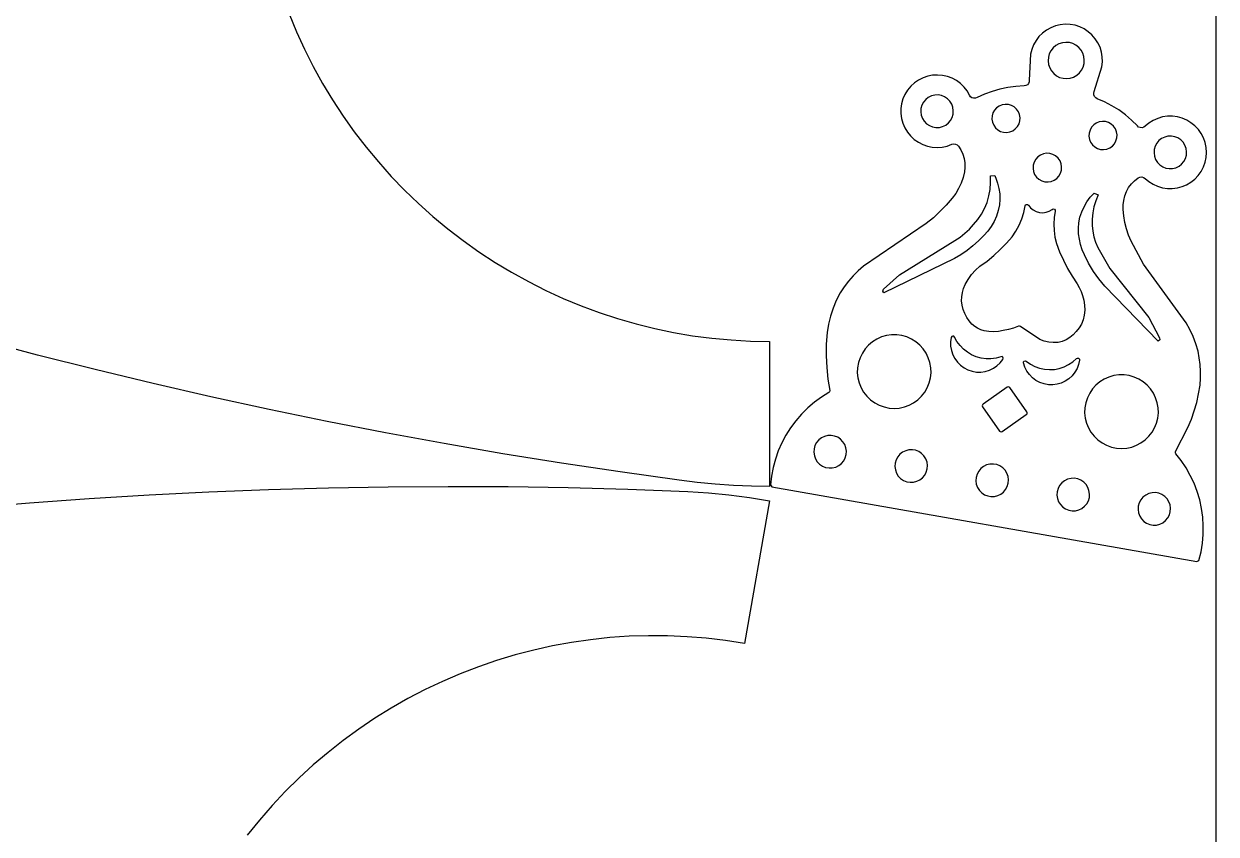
# Model space of a CAD drawing. Extents: x 0 to 1250, y 0 to 2500.
# Drawn here: x 1184.2 to 1250, y 558.4 to 603.1 of the extents above; entities that cross this region are included whole.
import ezdxf

# ---------------------------------------------------------------- set-up
doc = ezdxf.new("R2010")
doc.units = 0
doc.layers.get('0').update_dxf_attribs({"linetype": 'CONTINUOUS', "lineweight": 25})

msp = doc.modelspace()

# ---------------------------------------------------------------- linework, layer by layer
for points in [[(0, 0), (1250, 0), (1250, 2500), (0, 2500)], [(1225.48, 577.532), (1248.94, 573.396), (1249.05, 573.467), (1249.17, 573.937), (1249.24, 574.413), (1249.29, 574.894), (1249.29, 575.376), (1249.26, 575.858), (1249.19, 576.336), (1249.09, 576.808), (1248.95, 577.27), (1248.78, 577.721), (1248.57, 578.158), (1248.34, 578.578), (1248.07, 578.979), (1247.77, 579.358), (1247.75, 579.414), (1247.76, 579.473), (1248.44, 580.808), (1248.63, 581.257), (1248.79, 581.717), (1248.93, 582.185), (1249.03, 582.66), (1249.11, 583.141), (1249.14, 583.52), (1249.14, 583.899), (1249.12, 584.278), (1249.07, 584.654), (1249, 585.026), (1248.88, 585.432), (1248.73, 585.828), (1248.55, 586.212), (1248.35, 586.584), (1245.99, 589.831), (1245.31, 591.091), (1245.17, 591.427), (1245.05, 591.771), (1244.96, 592.124), (1244.9, 592.482), (1244.86, 592.843), (1244.86, 593.096), (1244.9, 593.346), (1244.96, 593.591), (1245.05, 593.827), (1245.17, 594.049), (1245.32, 594.252), (1245.5, 594.432), (1245.7, 594.588), (1245.79, 594.631), (1245.9, 594.64), (1245.99, 594.614), (1246.08, 594.556), (1246.29, 594.38), (1246.52, 594.233), (1246.77, 594.12), (1247.04, 594.042), (1247.31, 594.001), (1247.58, 593.998), (1247.86, 594.032), (1248.12, 594.104), (1248.37, 594.211), (1248.61, 594.352), (1248.82, 594.524), (1249.01, 594.723), (1249.17, 594.947), (1249.3, 595.19), (1249.39, 595.449), (1249.45, 595.718), (1249.47, 595.992), (1249.45, 596.266), (1249.39, 596.535), (1249.3, 596.794), (1249.18, 597.038), (1249.02, 597.262), (1248.83, 597.462), (1248.61, 597.634), (1248.38, 597.776), (1248.13, 597.884), (1247.86, 597.956), (1247.59, 597.991), (1247.31, 597.989), (1247.04, 597.948), (1246.78, 597.871), (1246.53, 597.759), (1246.29, 597.613), (1246.08, 597.437), (1246, 597.382), (1245.91, 597.355), (1245.81, 597.36), (1245.72, 597.394), (1245.65, 597.456), (1245.33, 597.775), (1244.99, 598.068), (1244.63, 598.334), (1244.24, 598.571), (1243.84, 598.777), (1243.43, 598.951), (1243.35, 599.002), (1243.29, 599.076), (1243.25, 599.166), (1243.25, 599.262), (1243.27, 599.355), (1243.69, 600.722), (1243.72, 600.993), (1243.71, 601.266), (1243.67, 601.535), (1243.59, 601.796), (1243.47, 602.043), (1243.32, 602.272), (1243.14, 602.478), (1242.94, 602.658), (1242.71, 602.809), (1242.47, 602.927), (1242.21, 603.011), (1241.94, 603.058), (1241.66, 603.068), (1241.39, 603.041), (1241.13, 602.978), (1240.87, 602.879), (1240.63, 602.746), (1240.42, 602.582), (1240.22, 602.389), (1240.06, 602.173), (1239.92, 601.935), (1239.82, 601.682), (1239.75, 601.417), (1239.68, 599.988), (1239.68, 599.892), (1239.64, 599.803), (1239.58, 599.73), (1239.49, 599.682), (1239.4, 599.662), (1238.95, 599.636), (1238.5, 599.577), (1238.06, 599.485), (1237.63, 599.36), (1237.21, 599.204), (1236.8, 599.016), (1236.71, 598.984), (1236.61, 598.982), (1236.52, 599.011), (1236.44, 599.068), (1236.39, 599.147), (1236.25, 599.385), (1236.08, 599.601), (1235.88, 599.793), (1235.66, 599.955), (1235.42, 600.086), (1235.16, 600.182), (1234.89, 600.242), (1234.62, 600.265), (1234.35, 600.25), (1234.08, 600.198), (1233.82, 600.109), (1233.57, 599.985), (1233.34, 599.829), (1233.14, 599.643), (1232.97, 599.432), (1232.82, 599.198), (1232.71, 598.947), (1232.63, 598.683), (1232.6, 598.41), (1232.6, 598.136), (1232.63, 597.863), (1232.71, 597.599), (1232.81, 597.346), (1232.96, 597.112), (1233.13, 596.899), (1233.33, 596.711), (1233.56, 596.553), (1233.8, 596.428), (1234.06, 596.337), (1234.33, 596.283), (1234.6, 596.266), (1234.88, 596.286), (1235.15, 596.344), (1235.41, 596.439), (1235.5, 596.464), (1235.61, 596.454), (1235.7, 596.41), (1235.77, 596.338), (1235.91, 596.128), (1236.01, 595.902), (1236.08, 595.664), (1236.12, 595.418), (1236.13, 595.168), (1236.11, 594.921), (1236.03, 594.606), (1235.92, 594.301), (1235.78, 594.008), (1235.62, 593.73), (1235.42, 593.471), (1235.1, 593.087), (1234.75, 592.724), (1234.39, 592.384), (1234, 592.069), (1230.54, 589.718), (1230.24, 589.458), (1229.96, 589.179), (1229.7, 588.88), (1229.46, 588.565), (1229.25, 588.233), (1229.03, 587.822), (1228.85, 587.395), (1228.71, 586.954), (1228.6, 586.502), (1228.53, 586.043), (1228.48, 585.401), (1228.47, 584.757), (1228.5, 584.114), (1228.56, 583.474), (1228.67, 582.839), (1228.66, 582.779), (1228.62, 582.735), (1228.21, 582.48), (1227.82, 582.196), (1227.45, 581.882), (1227.11, 581.543), (1226.79, 581.178), (1226.5, 580.79), (1226.25, 580.382), (1226.02, 579.956), (1225.83, 579.514), (1225.67, 579.058), (1225.54, 578.592), (1225.45, 578.118), (1225.4, 577.638)], [(1242.71, 600.896), (1242.72, 601.091), (1242.7, 601.286), (1242.64, 601.472), (1242.54, 601.643), (1242.42, 601.792), (1242.26, 601.913), (1242.09, 602.001), (1241.9, 602.054), (1241.7, 602.069), (1241.51, 602.046), (1241.32, 601.985), (1241.15, 601.888), (1241, 601.761), (1240.88, 601.607), (1240.79, 601.432), (1240.74, 601.243), (1240.72, 601.047), (1240.75, 600.853), (1240.81, 600.667), (1240.91, 600.496), (1241.03, 600.347), (1241.19, 600.226), (1241.36, 600.137), (1241.55, 600.084), (1241.75, 600.069), (1241.94, 600.093), (1242.13, 600.154), (1242.3, 600.25), (1242.45, 600.378), (1242.57, 600.532), (1242.66, 600.707)], [(1235.48, 598.109), (1235.49, 598.297), (1235.46, 598.483), (1235.4, 598.66), (1235.3, 598.819), (1235.17, 598.955), (1235.01, 599.06), (1234.84, 599.131), (1234.65, 599.163), (1234.47, 599.157), (1234.28, 599.111), (1234.11, 599.029), (1233.97, 598.913), (1233.84, 598.769), (1233.76, 598.603), (1233.7, 598.422), (1233.69, 598.234), (1233.72, 598.048), (1233.78, 597.871), (1233.88, 597.711), (1234.01, 597.576), (1234.17, 597.471), (1234.34, 597.4), (1234.53, 597.368), (1234.72, 597.374), (1234.9, 597.42), (1235.07, 597.502), (1235.22, 597.618), (1235.34, 597.762), (1235.43, 597.928)], [(1239.16, 597.734), (1239.18, 597.908), (1239.15, 598.08), (1239.08, 598.241), (1238.98, 598.384), (1238.85, 598.501), (1238.7, 598.586), (1238.53, 598.635), (1238.36, 598.646), (1238.19, 598.618), (1238.03, 598.553), (1237.88, 598.453), (1237.77, 598.323), (1237.68, 598.172), (1237.63, 598.004), (1237.62, 597.831), (1237.65, 597.659), (1237.72, 597.497), (1237.82, 597.355), (1237.94, 597.238), (1238.1, 597.152), (1238.26, 597.103), (1238.44, 597.092), (1238.61, 597.121), (1238.77, 597.186), (1238.91, 597.286), (1239.03, 597.415), (1239.12, 597.567)], [(1244.52, 596.79), (1244.53, 596.964), (1244.5, 597.136), (1244.44, 597.297), (1244.34, 597.44), (1244.21, 597.557), (1244.06, 597.642), (1243.89, 597.691), (1243.72, 597.702), (1243.54, 597.674), (1243.38, 597.608), (1243.24, 597.508), (1243.12, 597.379), (1243.04, 597.227), (1242.99, 597.06), (1242.98, 596.886), (1243.01, 596.714), (1243.07, 596.553), (1243.17, 596.41), (1243.3, 596.293), (1243.45, 596.208), (1243.62, 596.159), (1243.79, 596.148), (1243.97, 596.176), (1244.13, 596.242), (1244.27, 596.342), (1244.39, 596.471), (1244.47, 596.623)], [(1248.36, 595.838), (1248.37, 596.026), (1248.34, 596.212), (1248.28, 596.389), (1248.18, 596.549), (1248.05, 596.684), (1247.89, 596.789), (1247.72, 596.86), (1247.53, 596.893), (1247.34, 596.886), (1247.16, 596.84), (1246.99, 596.758), (1246.84, 596.642), (1246.72, 596.498), (1246.63, 596.332), (1246.58, 596.151), (1246.57, 595.963), (1246.6, 595.777), (1246.66, 595.6), (1246.76, 595.441), (1246.89, 595.305), (1247.05, 595.2), (1247.22, 595.13), (1247.41, 595.097), (1247.59, 595.103), (1247.78, 595.149), (1247.95, 595.231), (1248.09, 595.347), (1248.22, 595.491), (1248.3, 595.658)], [(1241.46, 595.013), (1241.47, 595.19), (1241.44, 595.365), (1241.38, 595.53), (1241.28, 595.675), (1241.14, 595.795), (1240.99, 595.881), (1240.82, 595.932), (1240.64, 595.943), (1240.47, 595.914), (1240.3, 595.847), (1240.16, 595.745), (1240.04, 595.614), (1239.95, 595.459), (1239.9, 595.288), (1239.89, 595.111), (1239.92, 594.936), (1239.98, 594.771), (1240.09, 594.626), (1240.22, 594.507), (1240.37, 594.42), (1240.54, 594.37), (1240.72, 594.359), (1240.9, 594.387), (1241.06, 594.454), (1241.21, 594.556), (1241.32, 594.688), (1241.41, 594.843)], [(1237.78, 594.713), (1237.86, 594.509), (1237.93, 594.3), (1238, 594.005), (1238.05, 593.704), (1238.06, 593.4), (1238.04, 593.096), (1237.97, 592.78), (1237.87, 592.473), (1237.74, 592.178), (1237.58, 591.899), (1237.39, 591.637), (1237.17, 591.397), (1236.88, 591.104), (1236.57, 590.83), (1236.25, 590.576), (1235.91, 590.343), (1235.55, 590.133), (1231.66, 588.237), (1231.6, 588.339), (1231.64, 588.44), (1232.52, 589.241), (1235.57, 591.129), (1235.86, 591.32), (1236.13, 591.532), (1236.38, 591.763), (1236.61, 592.011), (1236.84, 592.287), (1237.05, 592.583), (1237.22, 592.899), (1237.35, 593.23), (1237.46, 593.587), (1237.52, 593.952), (1237.55, 594.322), (1237.54, 594.693)], [(1242.48, 592.411), (1242.58, 592.707), (1242.71, 592.992), (1242.87, 593.262), (1243.05, 593.514), (1243.26, 593.746), (1243.48, 593.646), (1243.35, 593.325), (1243.25, 592.993), (1243.19, 592.654), (1243.16, 592.309), (1243.16, 591.964), (1243.19, 591.648), (1243.25, 591.337), (1243.34, 591.033), (1243.46, 590.737), (1244.13, 589.59), (1246.28, 586.875), (1246.88, 585.753), (1246.89, 585.642), (1246.79, 585.57), (1243.85, 588.606), (1243.52, 589.004), (1243.22, 589.426), (1242.96, 589.87), (1242.73, 590.333), (1242.61, 590.612), (1242.52, 590.901), (1242.45, 591.198), (1242.41, 591.499), (1242.4, 591.802), (1242.42, 592.105)], [(1241.01, 592.869), (1241.07, 592.854), (1241.11, 592.809), (1241.11, 592.749), (1241.06, 592.394), (1241.04, 592.036), (1241.05, 591.677), (1241.1, 591.321), (1241.18, 590.971), (1241.36, 590.5), (1241.57, 590.039), (1241.8, 589.591), (1242.05, 589.157), (1242.33, 588.738), (1242.44, 588.53), (1242.54, 588.315), (1242.62, 588.092), (1242.7, 587.829), (1242.74, 587.558), (1242.75, 587.284), (1242.72, 587.011), (1242.65, 586.745), (1242.56, 586.515), (1242.43, 586.299), (1242.28, 586.1), (1242.11, 585.921), (1241.92, 585.769), (1241.72, 585.646), (1241.5, 585.556), (1241.27, 585.501), (1241.01, 585.489), (1240.76, 585.513), (1240.5, 585.573), (1240.26, 585.668), (1239.19, 586.382), (1239.14, 586.405), (1239.09, 586.4), (1238.81, 586.297), (1238.54, 586.215), (1238.25, 586.153), (1237.99, 586.108), (1237.73, 586.092), (1237.46, 586.103), (1237.2, 586.144), (1237.01, 586.2), (1236.83, 586.28), (1236.67, 586.383), (1236.52, 586.508), (1236.36, 586.688), (1236.23, 586.885), (1236.12, 587.098), (1236.04, 587.322), (1235.98, 587.555), (1235.95, 587.789), (1235.96, 588.024), (1235.99, 588.257), (1236.05, 588.484), (1236.14, 588.702), (1236.31, 588.984), (1236.5, 589.247), (1236.72, 589.489), (1236.96, 589.708), (1237.35, 589.996), (1237.72, 590.304), (1238.08, 590.631), (1238.42, 590.977), (1238.74, 591.34), (1238.95, 591.648), (1239.13, 591.975), (1239.27, 592.319), (1239.38, 592.676), (1239.45, 593.042), (1239.48, 593.095), (1239.53, 593.124), (1239.59, 593.119), (1239.64, 593.08), (1239.75, 592.934), (1239.9, 592.815), (1240.06, 592.727), (1240.24, 592.676), (1240.43, 592.663), (1240.62, 592.688), (1240.79, 592.751), (1240.95, 592.848)], [(1234.23, 583.54), (1234.26, 583.822), (1234.25, 584.105), (1234.2, 584.385), (1234.11, 584.654), (1233.99, 584.909), (1233.83, 585.144), (1233.64, 585.355), (1233.42, 585.537), (1233.18, 585.688), (1232.92, 585.803), (1232.65, 585.881), (1232.37, 585.921), (1232.08, 585.92), (1231.8, 585.881), (1231.53, 585.803), (1231.27, 585.688), (1231.03, 585.537), (1230.81, 585.355), (1230.62, 585.144), (1230.47, 584.909), (1230.34, 584.654), (1230.25, 584.384), (1230.2, 584.105), (1230.19, 583.822), (1230.22, 583.54), (1230.29, 583.265), (1230.4, 583.002), (1230.54, 582.756), (1230.71, 582.533), (1230.92, 582.336), (1231.15, 582.169), (1231.4, 582.036), (1231.67, 581.939), (1231.94, 581.88), (1232.23, 581.86), (1232.51, 581.88), (1232.79, 581.939), (1233.05, 582.036), (1233.3, 582.169), (1233.53, 582.336), (1233.74, 582.533), (1233.91, 582.756), (1234.05, 583.002), (1234.16, 583.265)], [(1238.23, 584.564), (1238.25, 584.623), (1238.23, 584.681), (1238.18, 584.715), (1238.11, 584.714), (1237.85, 584.64), (1237.57, 584.603), (1237.3, 584.602), (1237.02, 584.639), (1236.76, 584.711), (1236.5, 584.819), (1236.27, 584.96), (1236.05, 585.131), (1235.86, 585.33), (1235.69, 585.553), (1235.56, 585.795), (1235.52, 585.84), (1235.46, 585.853), (1235.4, 585.828), (1235.37, 585.774), (1235.34, 585.534), (1235.34, 585.292), (1235.39, 585.053), (1235.46, 584.823), (1235.57, 584.607), (1235.72, 584.412), (1235.89, 584.24), (1236.09, 584.097), (1236.3, 583.986), (1236.53, 583.908), (1236.77, 583.867), (1237.01, 583.863), (1237.25, 583.897), (1237.48, 583.966), (1237.7, 584.071), (1237.9, 584.207), (1238.08, 584.373)], [(1242.35, 584.637), (1242.41, 584.628), (1242.45, 584.585), (1242.46, 584.525), (1242.41, 584.288), (1242.32, 584.061), (1242.2, 583.851), (1242.05, 583.661), (1241.87, 583.497), (1241.67, 583.362), (1241.45, 583.259), (1241.22, 583.192), (1240.98, 583.161), (1240.74, 583.167), (1240.5, 583.21), (1240.27, 583.289), (1240.05, 583.403), (1239.86, 583.548), (1239.69, 583.721), (1239.55, 583.918), (1239.44, 584.134), (1239.36, 584.365), (1239.37, 584.426), (1239.41, 584.473), (1239.47, 584.488), (1239.52, 584.466), (1239.75, 584.305), (1239.99, 584.176), (1240.25, 584.081), (1240.52, 584.022), (1240.8, 583.999), (1241.07, 584.013), (1241.34, 584.065), (1241.61, 584.151), (1241.85, 584.273), (1242.08, 584.426), (1242.29, 584.609)], [(1246.78, 581.327), (1246.81, 581.609), (1246.8, 581.892), (1246.75, 582.171), (1246.66, 582.441), (1246.54, 582.696), (1246.38, 582.931), (1246.19, 583.142), (1245.97, 583.324), (1245.73, 583.474), (1245.47, 583.59), (1245.2, 583.668), (1244.92, 583.707), (1244.63, 583.707), (1244.35, 583.668), (1244.08, 583.59), (1243.82, 583.474), (1243.58, 583.324), (1243.36, 583.142), (1243.17, 582.931), (1243.02, 582.696), (1242.89, 582.441), (1242.8, 582.171), (1242.75, 581.892), (1242.74, 581.609), (1242.77, 581.327), (1242.84, 581.052), (1242.95, 580.789), (1243.09, 580.543), (1243.27, 580.32), (1243.47, 580.123), (1243.7, 579.956), (1243.95, 579.823), (1244.22, 579.726), (1244.49, 579.667), (1244.78, 579.647), (1245.06, 579.667), (1245.34, 579.726), (1245.6, 579.823), (1245.85, 579.956), (1246.08, 580.123), (1246.29, 580.32), (1246.46, 580.543), (1246.6, 580.789), (1246.71, 581.052)], [(1239.55, 581.662), (1238.61, 583.003), (1238.57, 583.036), (1238.52, 583.045), (1238.47, 583.027), (1237.13, 582.088), (1237.1, 582.049), (1237.09, 581.998), (1237.11, 581.949), (1238.04, 580.608), (1238.08, 580.575), (1238.14, 580.566), (1238.18, 580.584), (1239.52, 581.522), (1239.56, 581.562), (1239.57, 581.613)], [(1229.58, 579.31), (1229.59, 579.498), (1229.56, 579.684), (1229.5, 579.861), (1229.4, 580.02), (1229.27, 580.156), (1229.11, 580.261), (1228.94, 580.331), (1228.75, 580.364), (1228.56, 580.358), (1228.38, 580.312), (1228.21, 580.229), (1228.06, 580.114), (1227.94, 579.97), (1227.85, 579.803), (1227.8, 579.623), (1227.79, 579.435), (1227.82, 579.248), (1227.88, 579.072), (1227.98, 578.912), (1228.11, 578.777), (1228.27, 578.672), (1228.44, 578.601), (1228.63, 578.568), (1228.81, 578.575), (1229, 578.621), (1229.17, 578.703), (1229.31, 578.819), (1229.44, 578.963), (1229.52, 579.129)], [(1234.05, 578.521), (1234.06, 578.709), (1234.04, 578.895), (1233.97, 579.072), (1233.87, 579.231), (1233.74, 579.367), (1233.59, 579.472), (1233.41, 579.543), (1233.23, 579.575), (1233.04, 579.569), (1232.86, 579.523), (1232.69, 579.441), (1232.54, 579.325), (1232.42, 579.181), (1232.33, 579.014), (1232.28, 578.834), (1232.26, 578.646), (1232.29, 578.46), (1232.35, 578.283), (1232.45, 578.123), (1232.58, 577.988), (1232.74, 577.883), (1232.92, 577.812), (1233.1, 577.78), (1233.29, 577.786), (1233.47, 577.832), (1233.64, 577.914), (1233.79, 578.03), (1233.91, 578.174), (1234, 578.34)], [(1238.52, 577.732), (1238.54, 577.92), (1238.51, 578.106), (1238.45, 578.283), (1238.35, 578.443), (1238.22, 578.578), (1238.06, 578.683), (1237.89, 578.754), (1237.7, 578.786), (1237.51, 578.78), (1237.33, 578.734), (1237.16, 578.652), (1237.01, 578.536), (1236.89, 578.392), (1236.8, 578.226), (1236.75, 578.045), (1236.74, 577.857), (1236.76, 577.671), (1236.83, 577.494), (1236.93, 577.334), (1237.06, 577.199), (1237.21, 577.094), (1237.39, 577.023), (1237.57, 576.991), (1237.76, 576.997), (1237.94, 577.043), (1238.11, 577.125), (1238.26, 577.241), (1238.38, 577.385), (1238.47, 577.551)], [(1243, 576.943), (1243.01, 577.131), (1242.98, 577.317), (1242.92, 577.494), (1242.82, 577.654), (1242.69, 577.789), (1242.53, 577.894), (1242.36, 577.965), (1242.17, 577.997), (1241.99, 577.991), (1241.8, 577.945), (1241.63, 577.863), (1241.49, 577.747), (1241.36, 577.603), (1241.28, 577.437), (1241.22, 577.256), (1241.21, 577.068), (1241.24, 576.882), (1241.3, 576.705), (1241.4, 576.546), (1241.53, 576.41), (1241.69, 576.305), (1241.86, 576.234), (1242.05, 576.202), (1242.24, 576.208), (1242.42, 576.254), (1242.59, 576.336), (1242.74, 576.452), (1242.86, 576.596), (1242.95, 576.762)], [(1247.47, 576.154), (1247.48, 576.342), (1247.46, 576.528), (1247.39, 576.705), (1247.29, 576.865), (1247.16, 577), (1247.01, 577.105), (1246.83, 577.176), (1246.65, 577.209), (1246.46, 577.202), (1246.28, 577.156), (1246.11, 577.074), (1245.96, 576.958), (1245.84, 576.814), (1245.75, 576.648), (1245.7, 576.467), (1245.69, 576.279), (1245.71, 576.093), (1245.78, 575.916), (1245.88, 575.757), (1246.01, 575.621), (1246.16, 575.516), (1246.34, 575.446), (1246.52, 575.413), (1246.71, 575.42), (1246.89, 575.465), (1247.06, 575.547), (1247.21, 575.663), (1247.33, 575.807), (1247.42, 575.974)]]:
    msp.add_lwpolyline(points, close=True)
for points in [[(1198.82, 603.643), (1199.23, 602.658), (1199.67, 601.689), (1200.16, 600.738), (1200.67, 599.805), (1201.22, 598.892), (1201.8, 598), (1202.42, 597.131), (1203.07, 596.285), (1203.75, 595.465), (1204.46, 594.67), (1205.2, 593.902), (1205.97, 593.163), (1206.76, 592.453), (1207.58, 591.773), (1208.43, 591.124), (1209.3, 590.507), (1210.19, 589.923), (1211.1, 589.373), (1212.04, 588.858), (1212.99, 588.377), (1213.96, 587.933), (1214.94, 587.525), (1215.94, 587.154), (1216.95, 586.821), (1217.98, 586.526), (1219.01, 586.27), (1220.05, 586.052), (1221.1, 585.873), (1222.16, 585.734), (1223.22, 585.635), (1224.29, 585.575), (1225.35, 585.555), (1225.35, 577.555), (1224.35, 577.569), (1223.35, 577.61), (1222.35, 577.679), (1221.35, 577.775), (1220.35, 577.899), (1217.1, 578.348), (1213.86, 578.834), (1210.62, 579.355), (1207.38, 579.912), (1204.15, 580.504), (1200.93, 581.132), (1197.72, 581.796), (1194.51, 582.495), (1191.31, 583.229), (1188.12, 583.998), (1184.94, 584.803), (1181.77, 585.643)], [(1181.2, 576.373), (1184.49, 576.649), (1187.79, 576.889), (1191.09, 577.092), (1194.39, 577.258), (1197.69, 577.387), (1201, 577.48), (1204.3, 577.536), (1207.61, 577.555), (1210.92, 577.537), (1214.22, 577.483), (1217.53, 577.392), (1220.83, 577.264), (1221.97, 577.19), (1223.1, 577.08), (1224.23, 576.935), (1225.35, 576.755), (1223.96, 568.876), (1222.91, 569.042), (1221.85, 569.168), (1220.79, 569.254), (1219.72, 569.301), (1218.66, 569.307), (1217.59, 569.274), (1216.53, 569.201), (1215.47, 569.088), (1214.42, 568.936), (1213.37, 568.744), (1212.33, 568.514), (1211.3, 568.244), (1210.28, 567.936), (1209.27, 567.591), (1208.27, 567.207), (1207.29, 566.787), (1206.33, 566.331), (1205.38, 565.839), (1204.46, 565.312), (1203.55, 564.75), (1202.67, 564.155), (1201.81, 563.528), (1200.97, 562.868), (1200.16, 562.178), (1199.37, 561.458), (1198.61, 560.709), (1197.88, 559.932), (1197.18, 559.129), (1196.51, 558.3)]]:
    msp.add_lwpolyline(points)

doc.saveas('drawing.dxf')
